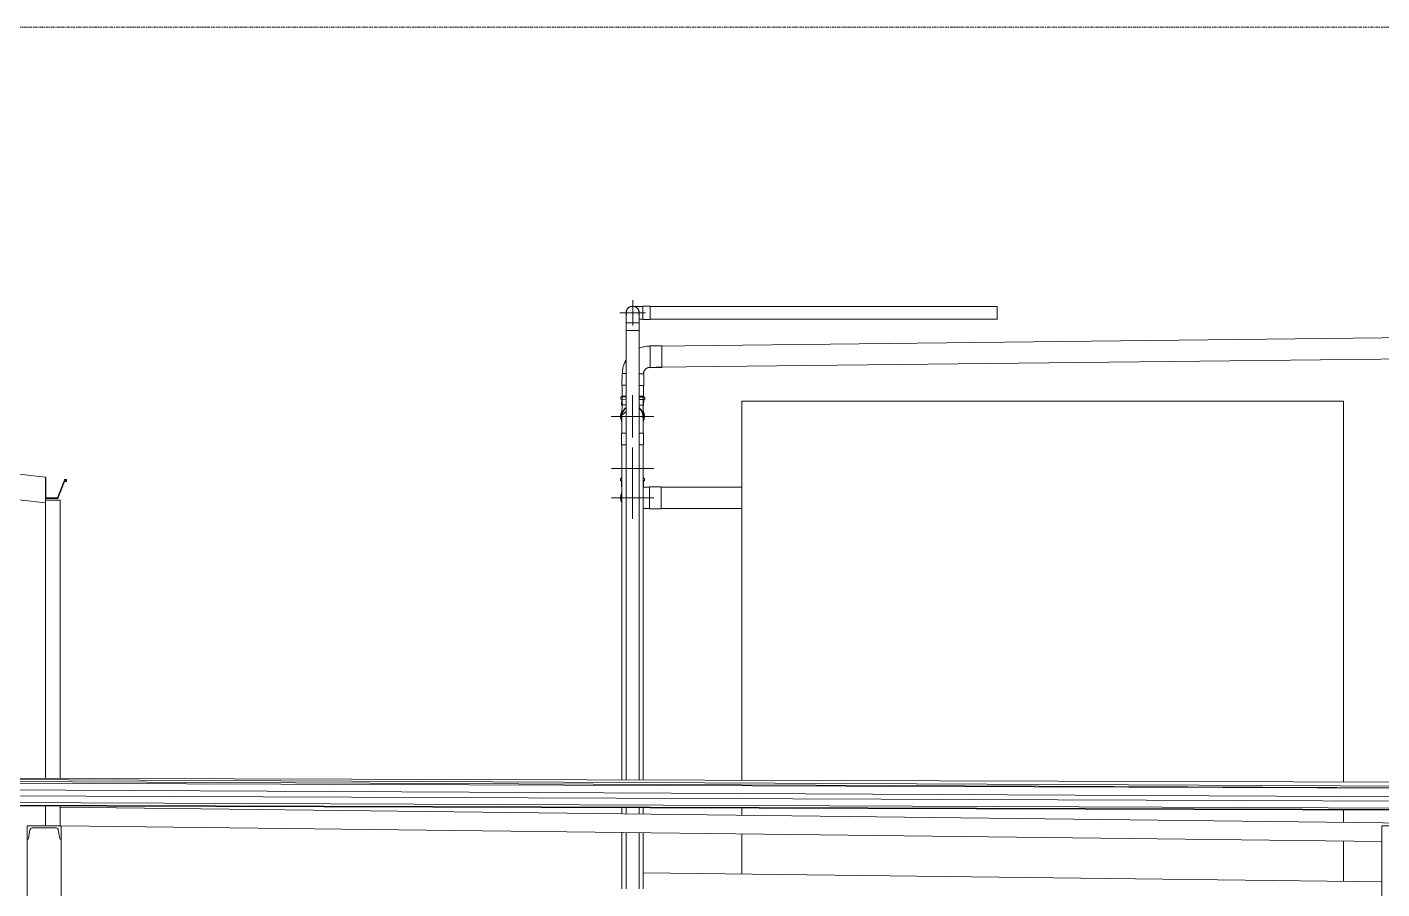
# Model space of a CAD drawing. Header units: centimetres. Extents: x -3046 to 63786, y -269 to 1483.
# Drawn here: x 56977 to 57776, y 726 to 1235 of the extents above; entities that cross this region are included whole.
import ezdxf

# ---------------------------------------------------------------- set-up
doc = ezdxf.new("R2010")
doc.units = ezdxf.units.CM
doc.linetypes.add('Centre', pattern=[3.175, 0.635, -0.475, 1.59, -0.475])
for name, color, linetype, lineweight in [('A-FLOR-LEVL', 7, 'Continuous', 9), ('A-GENM', 7, 'Continuous', 9), ('A-ROOF-OTLN', 7, 'Continuous', 9), ('A-WALL', 7, 'Continuous', 9), ('A-WALL-PATT', 7, 'Continuous', 9), ('M-EQPM', 7, 'Continuous', 9), ('P-PIPE', 7, 'Continuous', 9), ('P-PIPE-CNTR', 7, 'Continuous', 9), ('S-BEAM', 7, 'Continuous', 9), ('S-COLS', 7, 'Continuous', 9)]:
    doc.layers.add(name, color=color, linetype=linetype, lineweight=lineweight)

# ---------------------------------------------------------------- blocks, each defined once
blk = doc.blocks.new('Elbow PVC NCh - Elbow PVC NCh-V192-s04')
at = {"layer": 'P-PIPE', "color": 6, "true_color": 0xff00ff}
for p, q in [((91.91, 994.96), (91.91, 988.11)), ((94.72, 994.96), (91.91, 994.96)), ((104.79, 994.96), (102.27, 994.96)), ((104.79, 988.11), (104.79, 994.96)), ((91.91, 988.11), (94.72, 988.11)), ((102.27, 988.11), (104.79, 988.11))]:
    blk.add_line(p, q, dxfattribs=at)
at = {"layer": 'P-PIPE', "color": 6, "true_color": 0xff00ff, "flags": 128}
for points in [[(94.75, 1007.92), (92.17, 1005.59), (92.15, 1005.25), (92.14, 1005.1), (92.14, 1004.99), (92.13, 1004.89), (92.13, 1004.78), (92.13, 1004.66), (92.13, 1004.53), (92.13, 1004.39), (92.13, 1004.23), (92.12, 1004.06), (92.12, 1003.88), (92.12, 1003.68), (92.12, 1003.47), (92.12, 1003.25), (92.12, 1003.02), (92.12, 1002.77), (92.11, 1002.51), (92.11, 1002.24), (92.11, 1001.95), (92.11, 1001.66), (92.11, 1001.35), (92.11, 1001.04), (92.11, 1000.71), (92.11, 1000.38), (92.11, 1000.04), (92.1, 999.69), (92.1, 999.33), (92.1, 998.96), (92.1, 998.59), (92.1, 998.22), (92.1, 997.84), (92.1, 997.45), (92.1, 997.06), (92.1, 996.66), (92.1, 996.27), (92.1, 995.87), (92.1, 995.47), (92.1, 995.07), (92.1, 994.96)], [(104.63, 1004.68), (104.63, 1004.66), (104.63, 1004.61), (104.63, 1004.53), (104.63, 1004.44), (104.63, 1004.32), (104.63, 1004.19), (104.62, 1004.04), (104.62, 1003.88), (104.62, 1003.7), (104.62, 1003.51), (104.62, 1003.3), (104.62, 1003.08), (104.62, 1002.84), (104.61, 1002.59), (104.61, 1002.33), (104.61, 1002.06), (104.61, 1001.78), (104.61, 1001.48), (104.61, 1001.18), (104.61, 1000.86), (104.61, 1000.53), (104.61, 1000.2), (104.61, 999.86), (104.6, 999.51), (104.6, 999.15), (104.6, 998.78), (104.6, 998.41), (104.6, 998.03), (104.6, 997.65), (104.6, 997.27), (104.6, 996.88), (104.6, 996.48), (104.6, 996.09), (104.6, 995.69), (104.6, 995.29), (104.6, 994.96)]]:
    blk.add_lwpolyline(points, dxfattribs=at)
at = {"layer": 'P-PIPE', "color": 6, "true_color": 0xff00ff}
for centre, major_axis, start_param, end_param in [((98.39, 1004.96), (0, 6.44), 0.605622, 1.781871), ((98.39, 1004.96), (0, 6.25), 0.6279, 1.570796), ((98.42, 1004.96), (0, 6.45), 4.45059, 5.642699), ((98.39, 1004.96), (0, 6.44), 4.45059, 5.637165), ((98.39, 1004.96), (0, 6.25), 4.57726, 5.61364)]:
    blk.add_ellipse(centre, major_axis=major_axis, ratio=0.999992, start_param=start_param, end_param=end_param, dxfattribs=at)
blk = doc.blocks.new('Elbow PVC NCh - Elbow PVC NCh-1260929-s04')
at = {"layer": 'P-PIPE', "color": 6, "true_color": 0xff00ff}
for p, q in [((94.63, 1060.03), (94.63, 1055.68)), ((98.5, 1060.03), (94.63, 1060.03)), ((94.63, 1055.68), (98.5, 1055.68)), ((102.38, 1060.03), (98.5, 1060.03)), ((98.5, 1055.68), (102.38, 1055.68)), ((102.38, 1055.68), (102.38, 1060.03))]:
    blk.add_line(p, q, dxfattribs=at)
at = {"layer": 'P-PIPE', "color": 6, "true_color": 0xff00ff, "flags": 128}
for points in [[(94.75, 1066.03), (94.75, 1066.02), (94.75, 1066.01), (94.75, 1065.98), (94.75, 1065.95), (94.75, 1065.91), (94.75, 1065.85), (94.75, 1065.79), (94.75, 1065.72), (94.75, 1065.64), (94.75, 1065.55), (94.75, 1065.45), (94.75, 1065.35), (94.75, 1065.23), (94.75, 1065.11), (94.75, 1064.98), (94.75, 1064.84), (94.75, 1064.69), (94.75, 1064.54), (94.75, 1064.37), (94.75, 1064.21), (94.75, 1064.03), (94.75, 1063.85), (94.75, 1063.66), (94.75, 1063.47), (94.75, 1063.27), (94.75, 1063.06), (94.75, 1062.85), (94.75, 1062.64), (94.75, 1062.42), (94.75, 1062.2), (94.75, 1061.97), (94.75, 1061.75), (94.75, 1061.51), (94.75, 1061.28), (94.75, 1061.04), (94.75, 1060.81), (94.75, 1060.57), (94.75, 1060.33), (94.75, 1060.09), (94.75, 1060.03)], [(102.25, 1060.03), (102.25, 1060.26), (102.25, 1060.5), (102.25, 1060.74), (102.25, 1060.98), (102.25, 1061.22), (102.25, 1061.45), (102.25, 1061.68), (102.25, 1061.91), (102.25, 1062.14), (102.25, 1062.36), (102.25, 1062.58), (102.25, 1062.8), (102.25, 1063.01), (102.25, 1063.21), (102.25, 1063.41), (102.25, 1063.61), (102.25, 1063.8), (102.25, 1063.98), (102.25, 1064.16), (102.25, 1064.33), (102.25, 1064.49), (102.25, 1064.65), (102.25, 1064.8), (102.25, 1064.94), (102.25, 1065.07), (102.25, 1065.2), (102.25, 1065.32), (102.25, 1065.43), (102.25, 1065.53), (102.25, 1065.62), (102.25, 1065.7), (102.25, 1065.77), (102.25, 1065.84), (102.25, 1065.89), (102.25, 1065.94), (102.25, 1065.97), (102.25, 1066), (102.25, 1066.02), (102.25, 1066.02)]]:
    blk.add_lwpolyline(points, dxfattribs=at)
at = {"layer": 'P-PIPE', "color": 6, "true_color": 0xff00ff}
for radius, start, end in [(3.88, 90, 202.48849), (3.88, 150, 180), (3.75, 90, 195), (3.87, 105, 135), (3.88, 343.07019, 90), (3.87, 60, 90), (3.75, 345, 90), (3.88, 16.92981, 45)]:
    blk.add_arc((98.5, 1066.03), radius, start, end, dxfattribs=at)
blk = doc.blocks.new('Elbow PVC NCh - Elbow PVC NCh-1260457-s04')
at = {"layer": 'P-PIPE', "color": 6, "true_color": 0xff00ff}
for p, q in [((115.61, 1046.57), (108.76, 1046.57)), ((108.76, 1046.57), (108.76, 1034.05)), ((115.61, 1046.35), (115.61, 1046.57)), ((115.61, 1033.68), (115.61, 1046.29)), ((108.76, 1033.9), (108.76, 1033.68)), ((108.76, 1033.68), (115.61, 1033.68)), ((92.22, 1030.19), (92.15, 1023.34)), ((92.15, 1023.34), (94.72, 1023.32)), ((94.72, 1030.17), (92.22, 1030.19)), ((104.74, 1030.07), (102.27, 1030.09)), ((102.27, 1023.24), (105.04, 1023.21)), ((105.11, 1030.06), (104.89, 1030.07)), ((105.04, 1023.21), (105.11, 1030.06))]:
    blk.add_line(p, q, dxfattribs=at)
at = {"layer": 'P-PIPE', "color": 6, "true_color": 0xff00ff, "flags": 128}
for points in [[(108.76, 1046.37), (108.11, 1046.36), (107.46, 1046.32), (106.81, 1046.26), (106.16, 1046.17), (105.52, 1046.05), (104.88, 1045.91), (104.25, 1045.74), (103.62, 1045.55), (103.01, 1045.33), (102.4, 1045.09), (102.19, 1044.99)], [(94.67, 1038.31), (94.35, 1037.73), (94.05, 1037.15), (93.78, 1036.56), (93.53, 1035.95), (93.3, 1035.34), (93.1, 1034.72), (92.93, 1034.09), (92.78, 1033.45), (92.65, 1032.81), (92.55, 1032.16), (92.48, 1031.51), (92.44, 1030.86), (92.42, 1030.21), (92.42, 1030.19)], [(104.92, 1030.07), (104.92, 1030.22), (104.93, 1030.37), (104.95, 1030.53), (104.97, 1030.68), (105, 1030.83), (105.03, 1030.98), (105.08, 1031.13), (105.12, 1031.27), (105.17, 1031.42), (105.23, 1031.56), (105.3, 1031.7), (105.37, 1031.84), (105.44, 1031.97), (105.52, 1032.1), (105.61, 1032.23), (105.7, 1032.36), (105.79, 1032.48), (105.89, 1032.59), (106, 1032.71), (106.11, 1032.81), (106.22, 1032.92), (106.34, 1033.02), (106.46, 1033.11), (106.59, 1033.2), (106.72, 1033.29), (106.85, 1033.36), (106.98, 1033.44), (107.12, 1033.51), (107.26, 1033.57), (107.4, 1033.63), (107.55, 1033.68), (107.69, 1033.72), (107.84, 1033.76), (107.99, 1033.8), (108.14, 1033.83), (108.3, 1033.85), (108.45, 1033.86), (108.6, 1033.87), (108.76, 1033.87), (108.76, 1033.87)]]:
    blk.add_lwpolyline(points, dxfattribs=at)
blk = doc.blocks.new('Junction PVC NCh - Angulo Libre-1260458-s04')
at = {"layer": 'P-PIPE', "color": 6, "true_color": 0xff00ff}
for p, q in [((91.47, 1016.43), (91.45, 1015.01)), ((91.45, 1015.01), (94.68, 1014.97)), ((91.47, 1016.43), (94.68, 1016.39)), ((92.03, 1015), (92, 1011.69)), ((92.05, 1016.93), (92.04, 1016.42)), ((92.05, 1016.93), (94.68, 1016.9)), ((92.27, 1016.93), (92.42, 1016.93)), ((102.31, 1016.83), (105.03, 1016.8)), ((102.31, 1016.32), (105.6, 1016.29)), ((102.31, 1014.9), (105.58, 1014.87)), ((104.65, 1016.81), (104.81, 1016.81)), ((104.77, 1016.81), (105.03, 1016.8)), ((104.97, 1011.56), (105.01, 1014.87)), ((105.02, 1016.29), (105.03, 1016.8)), ((105.58, 1014.87), (105.6, 1016.29)), ((92, 1011.69), (92.21, 1010.99)), ((92, 1011.69), (94.68, 1011.66)), ((92.24, 1011.69), (92.19, 1006.65)), ((92.21, 1010.99), (92.37, 1010.99)), ((102.31, 1011.59), (104.97, 1011.56)), ((104.59, 1010.87), (104.75, 1010.87)), ((104.68, 1006.14), (104.73, 1011.57)), ((104.75, 1010.87), (104.97, 1011.56))]:
    blk.add_line(p, q, dxfattribs=at)
for radius, start, end in [(7.06, 152.36557, 205.80789), (7.06, 333.10458, 26.51545), (6.49, 176.53974, 179.44028), (6.49, 349.89357, 9.68892)]:
    blk.add_arc((98.42, 1004.96), radius, start, end, dxfattribs=at)
blk = doc.blocks.new('Torre - Torre-1256069-s04')
at = {"layer": 'M-EQPM'}
for p, q in [((162.82, 1014), (517.82, 1014)), ((162.82, 790.34), (162.82, 1014)), ((517.82, 789.29), (517.82, 1014)), ((162.82, 769.74), (162.82, 773.92)), ((517.82, 765.59), (517.82, 772.89)), ((162.82, 735.11), (162.82, 758.79)), ((517.82, 730.76), (517.82, 754.59)), ((517.82, 590), (517.82, 718.26))]:
    blk.add_line(p, q, dxfattribs=at)
blk = doc.blocks.new('Junction PVC NCh - Angulo Libre-1260460-s04')
at = {"layer": 'P-PIPE', "color": 6, "true_color": 0xff00ff}
for p, q in [((104.67, 998.29), (104.67, 1001.8)), ((92.17, 998.64), (92.17, 998.29))]:
    blk.add_line(p, q, dxfattribs=at)
for start, end in [(157.5, 168.47941), (22.5, 26.62036), (180.00001, 190.97641), (202.5, 205.92531), (337.5, 348.46808), (0.00001, 10.97122)]:
    blk.add_arc((98.42, 1004.96), 7.07, start, end, dxfattribs=at)
blk = doc.blocks.new('Junction PVC NCh - Angulo Libre-1260461-s04')
at = {"layer": 'P-PIPE', "color": 6, "true_color": 0xff00ff}
for p, q in [((91.35, 968.36), (91.35, 966.94)), ((91.35, 968.36), (91.89, 968.36)), ((91.35, 966.94), (91.89, 966.94)), ((91.93, 968.87), (91.93, 968.36)), ((91.93, 966.94), (91.93, 963.63)), ((104.53, 968.87), (104.69, 968.87)), ((104.67, 968.36), (105.48, 968.36)), ((104.67, 966.94), (105.48, 966.94)), ((104.7, 968.87), (104.91, 968.87)), ((104.91, 968.36), (104.91, 968.87)), ((104.91, 963.63), (104.91, 966.94)), ((105.48, 966.94), (105.48, 968.36)), ((91.93, 963.63), (92.1, 963.08)), ((104.67, 963.15), (104.67, 963.63)), ((104.7, 963.63), (104.91, 963.63)), ((104.76, 963.16), (104.91, 963.63))]:
    blk.add_line(p, q, dxfattribs=at)
for radius, start, end in [(7.07, 154.4491, 205.5509), (6.49, 173.93886, 186.06114)]:
    blk.add_arc((98.42, 956.96), radius, start, end, dxfattribs=at)
blk = doc.blocks.new('Elbow PVC NCh - Elbow PVC NCh-V196-s04')
at = {"layer": 'P-PIPE', "color": 6, "true_color": 0xff00ff}
blk.add_line((108.42, 950.45), (115.27, 950.45), dxfattribs=at)
at = {"layer": 'P-PIPE', "color": 6, "true_color": 0xff00ff, "flags": 128}
blk.add_lwpolyline([(108.42, 950.65), (108.02, 950.65), (107.62, 950.65), (107.22, 950.65), (106.83, 950.65), (106.43, 950.65), (106.04, 950.65), (105.66, 950.65), (105.27, 950.65), (104.9, 950.65), (104.58, 950.65)], dxfattribs=at)
blk = doc.blocks.new('Elbow PVC NCh - Elbow PVC NCh-V197-s04')
at = {"layer": 'P-PIPE', "color": 6, "true_color": 0xff00ff}
for p, q in [((115.27, 963.41), (108.42, 963.41)), ((108.42, 963.41), (108.42, 956.96)), ((115.27, 956.96), (115.27, 963.41)), ((108.42, 956.96), (108.42, 950.52)), ((115.27, 950.52), (115.27, 956.96)), ((108.42, 950.52), (115.27, 950.52))]:
    blk.add_line(p, q, dxfattribs=at)
at = {"layer": 'P-PIPE', "color": 6, "true_color": 0xff00ff, "flags": 128}
for points in [[(108.42, 963.21), (108.02, 963.21), (107.62, 963.21), (107.22, 963.21), (106.83, 963.21), (106.43, 963.21), (106.04, 963.21), (105.66, 963.21), (105.27, 963.21), (104.9, 963.21), (104.59, 963.21)], [(104.8, 950.71), (105.17, 950.71), (105.55, 950.71), (105.94, 950.71), (106.33, 950.71), (106.72, 950.71), (107.12, 950.71), (107.51, 950.71), (107.91, 950.71), (108.31, 950.71), (108.42, 950.71)]]:
    blk.add_lwpolyline(points, dxfattribs=at)
at = {"layer": 'P-PIPE', "color": 6, "true_color": 0xff00ff}
for start, end in [(171.43096, 180), (180, 188.56904)]:
    blk.add_arc((98.42, 956.96), 6.45, start, end, dxfattribs=at)
blk = doc.blocks.new('Elbow PVC NCh - Elbow PVC NCh-V198-s04')
at = {"layer": 'P-PIPE', "color": 6, "true_color": 0xff00ff}
for p, q in [((108.85, 1069.9), (104.5, 1069.9)), ((104.5, 1069.9), (104.5, 1066.03)), ((104.5, 1066.03), (104.5, 1062.15)), ((108.85, 1066.03), (108.85, 1069.9)), ((108.85, 1062.15), (108.85, 1066.03)), ((104.5, 1062.15), (108.85, 1062.15))]:
    blk.add_line(p, q, dxfattribs=at)
at = {"layer": 'P-PIPE', "color": 6, "true_color": 0xff00ff, "flags": 128}
for points in [[(99.55, 1069.78), (99.69, 1069.78), (99.84, 1069.78), (99.99, 1069.78), (100.15, 1069.78), (100.32, 1069.78), (100.5, 1069.78), (100.68, 1069.78), (100.87, 1069.78), (101.06, 1069.78), (101.26, 1069.78), (101.46, 1069.78), (101.67, 1069.78), (101.89, 1069.78), (102.1, 1069.78), (102.33, 1069.78), (102.55, 1069.78), (102.78, 1069.78), (103.01, 1069.78), (103.25, 1069.78), (103.48, 1069.78), (103.72, 1069.78), (103.96, 1069.78), (104.2, 1069.78), (104.44, 1069.78), (104.5, 1069.78)], [(104.5, 1062.28), (104.26, 1062.28), (104.02, 1062.28), (103.78, 1062.28), (103.54, 1062.28), (103.31, 1062.28), (103.07, 1062.28), (102.84, 1062.28), (102.61, 1062.28), (102.39, 1062.28), (102.16, 1062.28)]]:
    blk.add_lwpolyline(points, dxfattribs=at)
at = {"layer": 'P-PIPE', "color": 6, "true_color": 0xff00ff}
for radius, start, end in [(3.88, 150, 180), (3.88, 150, 165), (3.88, 105, 135), (3.88, 105, 120), (3.88, 60, 90), (3.87, 30, 45), (3.87, 16.92981, 45)]:
    blk.add_arc((98.5, 1066.03), radius, start, end, dxfattribs=at)
blk = doc.blocks.new('M Canal C-Pilar - 2C200X74-V199-s04')
at = {"layer": 'S-COLS'}
for p, q in [((2141.37, 0), (2141.37, 763.58)), ((2161.37, 763.58), (2141.37, 763.58)), ((2161.37, 755.56), (2161.37, 0)), ((2161.37, 0), (2141.37, 0))]:
    blk.add_line(p, q, dxfattribs=at)
blk = doc.blocks.new('M Canal C-Pilar - 2C200X74-V200-s04')
at = {"layer": 'S-COLS'}
for p, q in [((-258.63, 384.87), (-258.63, 763.58)), ((-238.63, 763.58), (-258.63, 763.58)), ((-238.63, 755.56), (-238.63, 384.87))]:
    blk.add_line(p, q, dxfattribs=at)
blk = doc.blocks.new('C Shapes - C8x20-1276569-s04')
at = {"layer": 'S-BEAM'}
for p, q in [((3110.39, 763.54), (3090.39, 763.54)), ((3090.39, 763.54), (3090.39, 755.54)), ((3091.19, 756.08), (3092.04, 761.19)), ((3093.3, 762.25), (3107.49, 762.25)), ((3108.74, 761.19), (3109.6, 756.08)), ((3110.39, 755.54), (3110.39, 763.54)), ((3090.39, 755.54), (3090.56, 755.54)), ((3110.22, 755.54), (3110.39, 755.54))]:
    blk.add_line(p, q, dxfattribs=at)
for centre, radius, start, end in [((3093.3, 760.98), 1.27, 90, 170.54), ((3107.49, 760.98), 1.27, 9.46, 90), ((3090.56, 756.18), 0.636, 270, 350.54), ((3110.22, 756.18), 0.636, 189.46, 270)]:
    blk.add_arc(centre, radius, start, end, dxfattribs=at)
blk = doc.blocks.new('PQ_RVR_EXT-01_ZZ_ZZ_MO_T_A_rvt-4-s04')
at = {"layer": 'P-PIPE', "color": 6, "true_color": 0xff00ff}
for p, q in [((313.4, 1069.78), (108.85, 1069.78)), ((313.4, 1066.03), (313.4, 1069.78)), ((313.4, 1062.28), (313.4, 1066.03)), ((94.75, 1055.68), (94.75, 790.54)), ((102.25, 790.52), (102.25, 1055.68)), ((108.85, 1062.28), (313.4, 1062.28)), ((1405.26, 1060.92), (112.19, 1046.44)), ((112.33, 1033.94), (1405.4, 1048.42)), ((92.35, 1023.34), (92.24, 1011.69)), ((104.73, 1011.57), (104.85, 1023.22)), ((92.17, 998.29), (92.17, 996.44)), ((104.67, 994.96), (104.67, 998.29)), ((92.1, 988.11), (92.1, 790.55)), ((104.6, 790.51), (104.6, 988.11)), ((104.67, 963.63), (104.67, 987.99)), ((162.82, 963.21), (115.27, 963.21)), ((115.27, 950.71), (162.82, 950.71)), ((115.27, 950.65), (162.82, 950.65)), ((1695.33, 781.65), (-1092.16, 794.67)), ((772.23, 784.94), (-1077.71, 793.09)), ((3174.58, 776.37), (-1068.35, 791.5)), ((3174.58, 781.41), (-736.39, 793)), ((3174.58, 767.95), (-1073.68, 788.54)), ((3174.58, 767.68), (-1069.44, 784.32)), ((-1098.79, 778.08), (1365.63, 770.77)), ((-1098.79, 777.58), (1700.79, 769.46)), ((-1069.45, 780.32), (3174.58, 763.68)), ((1338.87, 755.87), (-239.19, 774.54)), ((92.1, 774.13), (92.1, 770.58)), ((94.75, 774.12), (94.75, 770.55)), ((102.25, 770.46), (102.25, 774.1)), ((104.6, 770.43), (104.6, 774.09)), ((-238.62, 763.54), (540.37, 754.32)), ((92.1, 759.62), (92.1, 726.3)), ((94.75, 759.59), (94.75, 726.3)), ((102.25, 726.3), (102.25, 759.5)), ((104.6, 726.3), (104.6, 759.48)), ((540.37, 730.48), (104.6, 735.84))]:
    blk.add_line(p, q, dxfattribs=at)
at = {"layer": 'P-PIPE-CNTR', "color": 6, "true_color": 0xff00ff}
for p, q in [((98.5, 1058.53), (98.5, 1073.53)), ((91, 1066.03), (106, 1066.03)), ((98.4, 992.46), (98.4, 1017.46)), ((98.42, 992.46), (98.42, 1017.46)), ((98.42, 992.46), (98.42, 1017.46)), ((85.9, 1004.96), (110.9, 1004.96)), ((85.92, 1004.96), (110.92, 1004.96)), ((85.92, 1004.96), (110.92, 1004.96)), ((98.42, 961.65), (98.42, 986.65)), ((85.92, 974.15), (110.92, 974.15)), ((98.42, 944.46), (98.42, 969.46)), ((85.92, 956.96), (110.92, 956.96))]:
    blk.add_line(p, q, dxfattribs=at)
at = {"layer": 'M-EQPM', "lineweight": 9}
blk.add_blockref('Torre - Torre-1256069-s04', (0, 0), dxfattribs=at)
at = {"layer": 'P-PIPE', "lineweight": 9}
for name in ['Elbow PVC NCh - Elbow PVC NCh-1260929-s04', 'Elbow PVC NCh - Elbow PVC NCh-V198-s04', 'Elbow PVC NCh - Elbow PVC NCh-1260457-s04', 'Junction PVC NCh - Angulo Libre-1260458-s04', 'Junction PVC NCh - Angulo Libre-1260460-s04', 'Elbow PVC NCh - Elbow PVC NCh-V192-s04', 'Junction PVC NCh - Angulo Libre-1260461-s04', 'Elbow PVC NCh - Elbow PVC NCh-V197-s04', 'Elbow PVC NCh - Elbow PVC NCh-V196-s04']:
    blk.add_blockref(name, (0, 0), dxfattribs=at)
at = {"layer": 'S-BEAM', "lineweight": 9}
blk.add_blockref('C Shapes - C8x20-1276569-s04', (-3349, 0), dxfattribs=at)
at = {"layer": 'S-COLS', "lineweight": 9}
for name, p in [('M Canal C-Pilar - 2C200X74-V200-s04', (0, 0)), ('M Canal C-Pilar - 2C200X74-V199-s04', (-1601, 0))]:
    blk.add_blockref(name, p, dxfattribs=at)
blk = doc.blocks.new('RVR-PQ-Canal ALL-Basado en cara - 100 x 150 x Sin camara-1844234-s04')
at = {"layer": 'A-GENM'}
for p, q in [((-247.86, 955.53), (-239.19, 955.53)), ((-239.19, 955.53), (-239.19, 791.48)), ((-239.19, 775.09), (-239.19, 763.58))]:
    blk.add_line(p, q, dxfattribs=at)

msp = doc.modelspace()

# ---------------------------------------------------------------- hatches: boundary and pattern name
at = {"layer": 'A-WALL-PATT', "true_color": 0xc0c0c0}
h = msp.add_hatch(dxfattribs=at)
h.set_pattern_fill('FP_46', color=9, style=0, pattern_type=2)
h.set_pattern_definition([(90, (53595.614, 711.715), (-75, 5e-15), [])])
h.paths.add_polyline_path([(54935.84, 96.5), (54988.36, 96.5), (54984.13, 134), (54935.84, 134), (54935.84, 104.1)])
h.paths.add_polyline_path([(56372.11, 96.5), (56381.78, 96.5), (56361.33, 99.01), (56361.33, 96.5)])
h.paths.add_polyline_path([(56744.75, 96.5), (56744.75, 131.86), (56726.84, 132.12), (56724.94, 132.37), (56721.07, 134.06), (56718.22, 136.25), (56715.42, 140.36), (56714.2, 144.01), (56713.82, 146.86), (56714.61, 151.42), (56716.09, 154.7), (56718.89, 157.98), (56722.19, 160.21), (56725.96, 161.48), (56729.69, 161.86), (56744.75, 161.86), (56744.75, 384.87), (56977.27, 384.87), (56977.27, 763.58), (56987.54, 763.58), (56987.54, 775.11), (56137.11, 777.58), (56137.09, 776.64), (56129.09, 776.66), (56129.09, 777.36), (56116.67, 777.35), (56116.13, 777), (56114.62, 776.69), (56112.25, 776.53), (56112.24, 776.22), (56104.24, 776.24), (56104.03, 776.94), (56092.08, 776.96), (56091.48, 776.57), (56088.98, 776.26), (56083.76, 776.26), (56082.2, 776.6), (56080.16, 777.7), (56035.33, 777.7), (56035.33, 415.57), (56043.05, 415.57), (56043.05, 399.62), (56078.93, 399.62), (56118.99, 406.87), (56122.53, 407.94), (56132.48, 411.34), (56173.59, 425.62), (56176.27, 426.02), (56176.27, 763.58), (56196.29, 763.54), (56196.27, 227.72), (56361.33, 227.72), (56361.33, 131.16), (56432.59, 122.41), (56432.59, 227.72), (56712.27, 227.72), (56712.27, 96.5), (56734.35, 96.5)])
h.paths.add_polyline_path([(56142.68, 227.72), (56176.27, 227.72), (56176.14, 394.94), (56131.38, 379.44), (56124.57, 377.6), (56113.01, 375.26), (56112.96, 375.16), (56087.94, 370.74), (56087.94, 227.72), (56134.95, 227.72)])
h.paths.add_polyline_path([(55946.39, 562.8), (55946.77, 562.8), (55946.51, 635.19), (55946.39, 635.35), (55946.39, 573.67)])
h.paths.add_polyline_path([(55946.39, 635.6), (55946.77, 635.88), (55946.51, 638.32), (55946.39, 638.16), (55946.39, 635.85)])
h.paths.add_polyline_path([(55946.39, 638.66), (55946.77, 639.16), (55946.77, 777.7), (55946.39, 777.7), (55946.39, 642.72)])
h.paths.add_polyline_path([(56987.54, 791.56), (56987.54, 954.04), (56035.33, 1061.61), (56035.33, 794.71), (56082.25, 794.83), (56084.86, 795.14), (56089.97, 795.14), (56092.98, 794.71), (56104.3, 794.81), (56104.29, 795.12), (56106.87, 795.26), (56108.38, 795.57), (56114.68, 795.57), (56118.3, 794.9), (56124.64, 794.88), (56124.85, 795.13), (56125.73, 795.69), (56127.59, 795.87), (56131.06, 795.67), (56131.26, 795.54), (56139.24, 795.24), (56139.25, 795.85), (56143.75, 795.62), (56143.75, 794.67), (56661.9, 792.52), (56975.85, 791.59)])
h.paths.add_polyline_path([(55946.39, 794.71), (55946.77, 794.71), (55946.77, 833.35), (55946.39, 833.4), (55946.39, 822.26)])

# ---------------------------------------------------------------- linework, layer by layer
at = {"layer": 'A-FLOR-LEVL', "color": 253, "linetype": 'Centre', "true_color": 0xaaaaaa}
msp.add_line((49046.43, 1234.51), (61550.78, 1234.51), dxfattribs=at)
at = {"layer": 'A-ROOF-OTLN'}
for p, q in [((56042.24, 1075.92), (56988.04, 969.08)), ((56988.04, 953.98), (56035.33, 1061.61)), ((56988.36, 969.08), (56988.04, 969.08)), ((56988.04, 969.08), (56988.04, 953.98)), ((56988.36, 956.91), (56988.36, 969.08)), ((56999.04, 966.86), (56995.23, 956.91)), ((57000.23, 966.86), (56999.04, 966.86)), ((57000.54, 967.81), (56999.27, 967.81)), ((56999.27, 967.81), (56999.27, 967.49)), ((56999.27, 967.49), (57000.23, 967.49)), ((57000.23, 967.49), (57000.23, 966.86)), ((57000.54, 966.54), (57000.54, 967.81)), ((56995.46, 956.59), (56999.27, 966.54)), ((56999.27, 966.54), (57000.54, 966.54)), ((56988.04, 956.59), (56995.46, 956.59)), ((56995.23, 956.91), (56988.36, 956.91))]:
    msp.add_line(p, q, dxfattribs=at)
at = {"layer": 'A-WALL'}
for p, q in [((56988.04, 953.98), (56988.04, 791.5)), ((56988.04, 775.11), (56988.04, 763.58))]:
    msp.add_line(p, q, dxfattribs=at)

# ---------------------------------------------------------------- block references
at = {"lineweight": 5}
msp.add_blockref('PQ_RVR_EXT-01_ZZ_ZZ_MO_T_A_rvt-4-s04', (57235.9, 0), dxfattribs=at)
at = {"layer": 'A-GENM'}
msp.add_blockref('RVR-PQ-Canal ALL-Basado en cara - 100 x 150 x Sin camara-1844234-s04', (57235.9, 0), dxfattribs=at)

doc.saveas('drawing.dxf')
